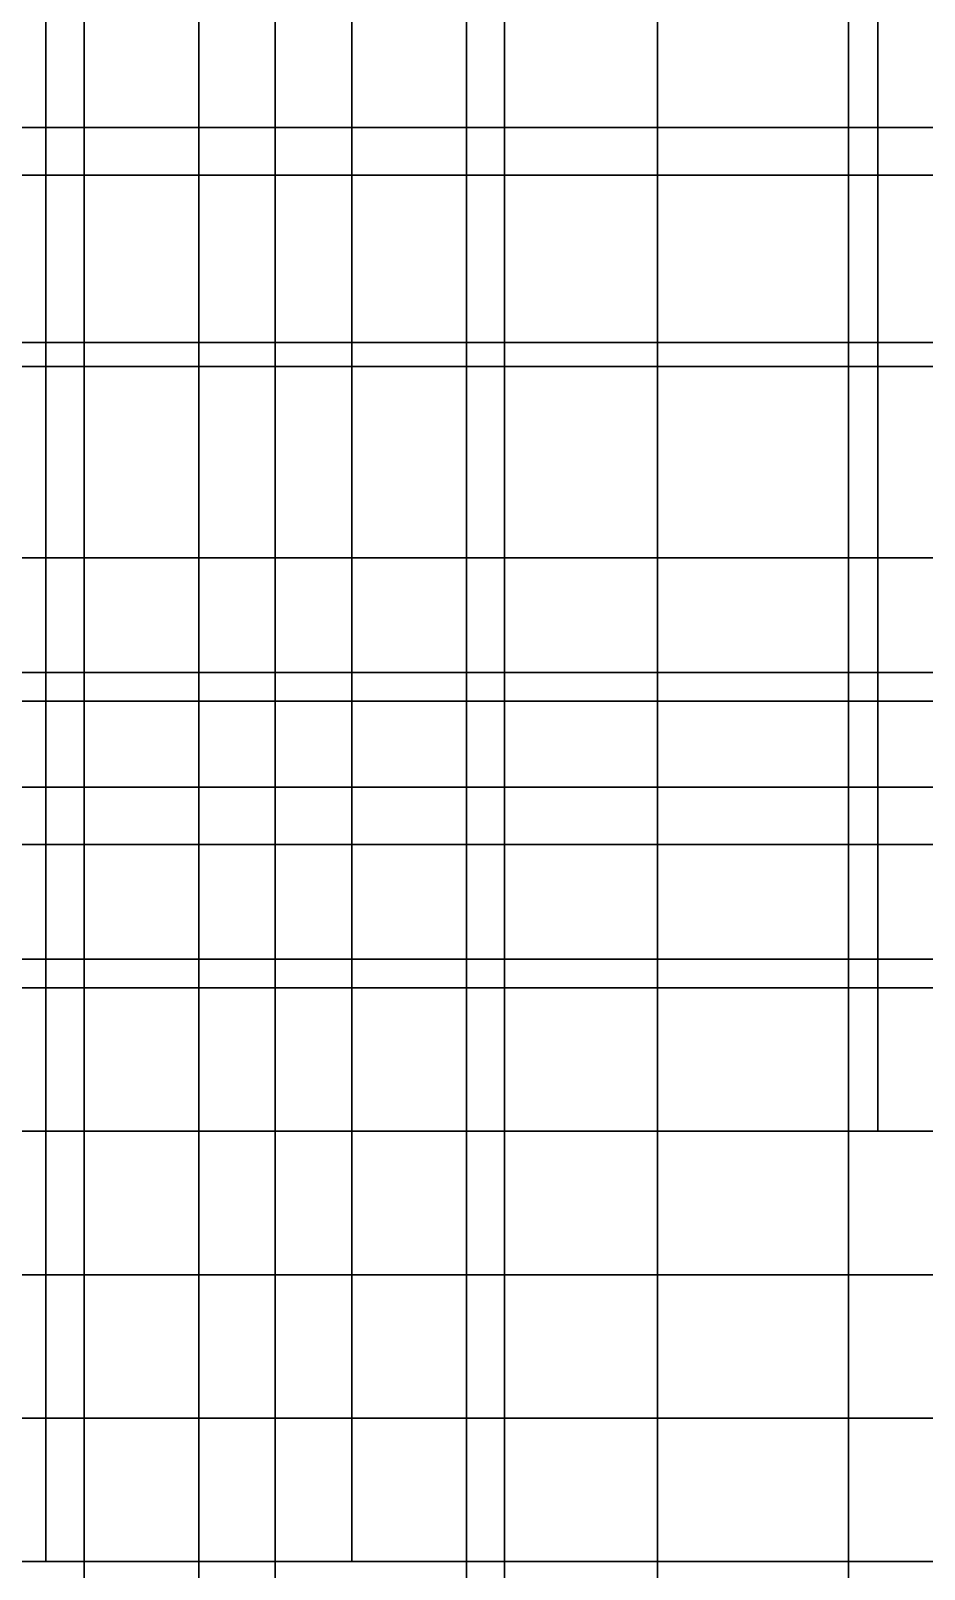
# Model space of a CAD drawing. Extents: x -2.5 to 67.5, y -27.5 to 12.5.
# Drawn here: x 37.27 to 41.16, y -4.41 to 2.3 of the extents above; entities that cross this region are included whole.
import ezdxf

# ---------------------------------------------------------------- set-up
doc = ezdxf.new("R2010")
doc.units = 0
for name, color, linetype in [('M0', 13, 'CONTINUOUS'), ('M1', 11, 'CONTINUOUS'), ('M2', 15, 'CONTINUOUS')]:
    doc.layers.add(name, color=color, linetype=linetype)

msp = doc.modelspace()

# ---------------------------------------------------------------- linework, layer by layer
at = {"layer": 'M0', "color": 135}
for points in [[(36.875, 1.875), (36.875, 3.75), (38.333, 3.75), (38.333, 1.875)], [(36.875, 3.75, 1), (36.875, 1.875, 1), (38.333, 1.875, 1), (38.333, 3.75, 1)], [(38.333, 1.875), (38.333, 3.75), (38.333, 3.75, 1), (38.333, 1.875, 1)], [(38.333, 3.75), (38.333, 1.875), (38.333, 1.875, 1), (38.333, 3.75, 1)], [(38.333, 1.875), (38.333, 3.75), (40, 3.75), (40, 1.875)], [(38.333, 3.75, 1), (38.333, 1.875, 1), (40, 1.875, 1), (40, 3.75, 1)], [(40, 1.875), (40, 3.75), (40, 3.75, 1), (40, 1.875, 1)], [(40, 3.75), (40, 1.875), (40, 1.875, 1), (40, 3.75, 1)], [(40, 1.875), (40, 3.75), (41.667, 3.75), (41.667, 1.875)], [(40, 3.75, 1), (40, 1.875, 1), (41.667, 1.875, 1), (41.667, 3.75, 1)], [(37.5, 0.9375), (36.25, 0.9375), (36.25, 2.8125), (37.5, 2.8125)], [(36.25, 0.9375, 1), (37.5, 0.9375, 1), (37.5, 2.8125, 1), (36.25, 2.8125, 1)], [(37.5, 0.9375, 1), (37.5, 0.9375), (37.5, 2.8125), (37.5, 2.8125, 1)], [(37.5, 0.9375), (37.5, 0.9375, 1), (37.5, 2.8125, 1), (37.5, 2.8125)], [(39.167, 0.9375), (37.5, 0.9375), (37.5, 2.8125), (39.167, 2.8125)], [(37.5, 0.9375, 1), (39.167, 0.9375, 1), (39.167, 2.8125, 1), (37.5, 2.8125, 1)], [(39.167, 0.9375, 1), (39.167, 0.9375), (39.167, 2.8125), (39.167, 2.8125, 1)], [(39.167, 0.9375), (39.167, 0.9375, 1), (39.167, 2.8125, 1), (39.167, 2.8125)], [(40.833, 0.9375), (39.167, 0.9375), (39.167, 2.8125), (40.833, 2.8125)], [(39.167, 0.9375, 1), (40.833, 0.9375, 1), (40.833, 2.8125, 1), (39.167, 2.8125, 1)], [(40.833, 0.9375, 1), (40.833, 0.9375), (40.833, 2.8125), (40.833, 2.8125, 1)], [(40.833, 0.9375), (40.833, 0.9375, 1), (40.833, 2.8125, 1), (40.833, 2.8125)], [(42.5, 0.9375), (40.833, 0.9375), (40.833, 2.8125), (42.5, 2.8125)], [(40.833, 0.9375, 1), (42.5, 0.9375, 1), (42.5, 2.8125, 1), (40.833, 2.8125, 1)], [(36.875, 1.875), (36.875, 1.875, 1), (38.333, 1.875, 1), (38.333, 1.875)], [(36.875, 0), (36.875, 1.875), (38.333, 1.875), (38.333, 0)], [(36.875, 1.875, 1), (36.875, 0, 1), (38.333, 0, 1), (38.333, 1.875, 1)], [(36.875, 1.875, 1), (36.875, 1.875), (38.333, 1.875), (38.333, 1.875, 1)], [(38.333, 0), (38.333, 1.875), (38.333, 1.875, 1), (38.333, 0, 1)], [(38.333, 1.875), (38.333, 0), (38.333, 0, 1), (38.333, 1.875, 1)], [(38.333, 1.875), (38.333, 1.875, 1), (40, 1.875, 1), (40, 1.875)], [(38.333, 0), (38.333, 1.875), (40, 1.875), (40, 0)], [(38.333, 1.875, 1), (38.333, 0, 1), (40, 0, 1), (40, 1.875, 1)], [(38.333, 1.875, 1), (38.333, 1.875), (40, 1.875), (40, 1.875, 1)], [(40, 0), (40, 1.875), (40, 1.875, 1), (40, 0, 1)], [(40, 1.875), (40, 0), (40, 0, 1), (40, 1.875, 1)], [(40, 1.875), (40, 1.875, 1), (41.667, 1.875, 1), (41.667, 1.875)], [(40, 0), (40, 1.875), (41.667, 1.875), (41.667, 0)], [(40, 1.875, 1), (40, 0, 1), (41.667, 0, 1), (41.667, 1.875, 1)], [(40, 1.875, 1), (40, 1.875), (41.667, 1.875), (41.667, 1.875, 1)], [(37.5, 0.9375), (36.25, 0.9375), (36.25, 0.9375, 1), (37.5, 0.9375, 1)], [(37.5, -0.625), (36.25, -0.625), (36.25, 0.9375), (37.5, 0.9375)], [(36.25, -0.625, 1), (37.5, -0.625, 1), (37.5, 0.9375, 1), (36.25, 0.9375, 1)], [(36.25, 0.9375), (37.5, 0.9375), (37.5, 0.9375, 1), (36.25, 0.9375, 1)], [(37.5, -0.625, 1), (37.5, -0.625), (37.5, 0.9375), (37.5, 0.9375, 1)], [(39.167, 0.9375), (37.5, 0.9375), (37.5, 0.9375, 1), (39.167, 0.9375, 1)], [(37.5, -0.625), (37.5, -0.625, 1), (37.5, 0.9375, 1), (37.5, 0.9375)], [(39.167, -0.625), (37.5, -0.625), (37.5, 0.9375), (39.167, 0.9375)], [(37.5, -0.625, 1), (39.167, -0.625, 1), (39.167, 0.9375, 1), (37.5, 0.9375, 1)], [(37.5, 0.9375), (39.167, 0.9375), (39.167, 0.9375, 1), (37.5, 0.9375, 1)], [(39.167, -0.625, 1), (39.167, -0.625), (39.167, 0.9375), (39.167, 0.9375, 1)], [(40.833, 0.9375), (39.167, 0.9375), (39.167, 0.9375, 1), (40.833, 0.9375, 1)], [(39.167, -0.625), (39.167, -0.625, 1), (39.167, 0.9375, 1), (39.167, 0.9375)], [(40.833, -0.625), (39.167, -0.625), (39.167, 0.9375), (40.833, 0.9375)], [(39.167, -0.625, 1), (40.833, -0.625, 1), (40.833, 0.9375, 1), (39.167, 0.9375, 1)], [(39.167, 0.9375), (40.833, 0.9375), (40.833, 0.9375, 1), (39.167, 0.9375, 1)], [(40.833, -0.625, 1), (40.833, -0.625), (40.833, 0.9375), (40.833, 0.9375, 1)], [(42.5, 0.9375), (40.833, 0.9375), (40.833, 0.9375, 1), (42.5, 0.9375, 1)], [(40.833, -0.625), (40.833, -0.625, 1), (40.833, 0.9375, 1), (40.833, 0.9375)], [(42.5, -0.625), (40.833, -0.625), (40.833, 0.9375), (42.5, 0.9375)], [(40.833, -0.625, 1), (42.5, -0.625, 1), (42.5, 0.9375, 1), (40.833, 0.9375, 1)], [(40.833, 0.9375), (42.5, 0.9375), (42.5, 0.9375, 1), (40.833, 0.9375, 1)], [(36.875, 0), (36.875, 0, 1), (38.333, 0, 1), (38.333, 0)], [(36.875, -1.25), (36.875, 0), (38.333, 0), (38.333, -1.25)], [(36.875, 0, 1), (36.875, -1.25, 1), (38.333, -1.25, 1), (38.333, 0, 1)], [(36.875, 0, 1), (36.875, 0), (38.333, 0), (38.333, 0, 1)], [(38.333, -1.25), (38.333, 0), (38.333, 0, 1), (38.333, -1.25, 1)], [(38.333, 0), (38.333, -1.25), (38.333, -1.25, 1), (38.333, 0, 1)], [(38.333, 0), (38.333, 0, 1), (40, 0, 1), (40, 0)], [(38.333, -1.25), (38.333, 0), (40, 0), (40, -1.25)], [(38.333, 0, 1), (38.333, -1.25, 1), (40, -1.25, 1), (40, 0, 1)], [(38.333, 0, 1), (38.333, 0), (40, 0), (40, 0, 1)], [(40, -1.25), (40, 0), (40, 0, 1), (40, -1.25, 1)], [(40, 0), (40, -1.25), (40, -1.25, 1), (40, 0, 1)], [(40, 0), (40, 0, 1), (41.667, 0, 1), (41.667, 0)], [(40, -1.25), (40, 0), (41.667, 0), (41.667, -1.25)], [(40, 0, 1), (40, -1.25, 1), (41.667, -1.25, 1), (41.667, 0, 1)], [(40, 0, 1), (40, 0), (41.667, 0), (41.667, 0, 1)], [(37.5, -0.625), (36.25, -0.625), (36.25, -0.625, 1), (37.5, -0.625, 1)], [(37.5, -1.875), (36.25, -1.875), (36.25, -0.625), (37.5, -0.625)], [(36.25, -1.875, 1), (37.5, -1.875, 1), (37.5, -0.625, 1), (36.25, -0.625, 1)], [(36.25, -0.625), (37.5, -0.625), (37.5, -0.625, 1), (36.25, -0.625, 1)], [(37.5, -1.875, 1), (37.5, -1.875), (37.5, -0.625), (37.5, -0.625, 1)], [(39.167, -0.625), (37.5, -0.625), (37.5, -0.625, 1), (39.167, -0.625, 1)], [(37.5, -1.875), (37.5, -1.875, 1), (37.5, -0.625, 1), (37.5, -0.625)], [(39.167, -1.875), (37.5, -1.875), (37.5, -0.625), (39.167, -0.625)], [(37.5, -1.875, 1), (39.167, -1.875, 1), (39.167, -0.625, 1), (37.5, -0.625, 1)], [(37.5, -0.625), (39.167, -0.625), (39.167, -0.625, 1), (37.5, -0.625, 1)], [(39.167, -1.875, 1), (39.167, -1.875), (39.167, -0.625), (39.167, -0.625, 1)], [(40.833, -0.625), (39.167, -0.625), (39.167, -0.625, 1), (40.833, -0.625, 1)], [(39.167, -1.875), (39.167, -1.875, 1), (39.167, -0.625, 1), (39.167, -0.625)], [(40.833, -1.875), (39.167, -1.875), (39.167, -0.625), (40.833, -0.625)], [(39.167, -1.875, 1), (40.833, -1.875, 1), (40.833, -0.625, 1), (39.167, -0.625, 1)], [(39.167, -0.625), (40.833, -0.625), (40.833, -0.625, 1), (39.167, -0.625, 1)], [(40.833, -1.875, 1), (40.833, -1.875), (40.833, -0.625), (40.833, -0.625, 1)], [(42.5, -0.625), (40.833, -0.625), (40.833, -0.625, 1), (42.5, -0.625, 1)], [(40.833, -1.875), (40.833, -1.875, 1), (40.833, -0.625, 1), (40.833, -0.625)], [(42.5, -1.875), (40.833, -1.875), (40.833, -0.625), (42.5, -0.625)], [(40.833, -1.875, 1), (42.5, -1.875, 1), (42.5, -0.625, 1), (40.833, -0.625, 1)], [(40.833, -0.625), (42.5, -0.625), (42.5, -0.625, 1), (40.833, -0.625, 1)], [(36.875, -1.25), (36.875, -1.25, 1), (38.333, -1.25, 1), (38.333, -1.25)], [(36.875, -2.5), (36.875, -1.25), (38.333, -1.25), (38.333, -2.5)], [(36.875, -1.25, 1), (36.875, -2.5, 1), (38.333, -2.5, 1), (38.333, -1.25, 1)], [(36.875, -1.25, 1), (36.875, -1.25), (38.333, -1.25), (38.333, -1.25, 1)], [(38.333, -2.5), (38.333, -1.25), (38.333, -1.25, 1), (38.333, -2.5, 1)], [(38.333, -1.25), (38.333, -2.5), (38.333, -2.5, 1), (38.333, -1.25, 1)], [(38.333, -1.25), (38.333, -1.25, 1), (40, -1.25, 1), (40, -1.25)], [(38.333, -2.5), (38.333, -1.25), (40, -1.25), (40, -2.5)], [(38.333, -1.25, 1), (38.333, -2.5, 1), (40, -2.5, 1), (40, -1.25, 1)], [(38.333, -1.25, 1), (38.333, -1.25), (40, -1.25), (40, -1.25, 1)], [(40, -2.5), (40, -1.25), (40, -1.25, 1), (40, -2.5, 1)], [(40, -1.25), (40, -2.5), (40, -2.5, 1), (40, -1.25, 1)], [(40, -1.25), (40, -1.25, 1), (41.667, -1.25, 1), (41.667, -1.25)], [(40, -2.5), (40, -1.25), (41.667, -1.25), (41.667, -2.5)], [(40, -1.25, 1), (40, -2.5, 1), (41.667, -2.5, 1), (41.667, -1.25, 1)], [(40, -1.25, 1), (40, -1.25), (41.667, -1.25), (41.667, -1.25, 1)], [(37.5, -1.875), (36.25, -1.875), (36.25, -1.875, 1), (37.5, -1.875, 1)], [(37.5, -3.125), (36.25, -3.125), (36.25, -1.875), (37.5, -1.875)], [(36.25, -3.125, 1), (37.5, -3.125, 1), (37.5, -1.875, 1), (36.25, -1.875, 1)], [(36.25, -1.875), (37.5, -1.875), (37.5, -1.875, 1), (36.25, -1.875, 1)], [(37.5, -3.125, 1), (37.5, -3.125), (37.5, -1.875), (37.5, -1.875, 1)], [(39.167, -1.875), (37.5, -1.875), (37.5, -1.875, 1), (39.167, -1.875, 1)], [(37.5, -3.125), (37.5, -3.125, 1), (37.5, -1.875, 1), (37.5, -1.875)], [(39.167, -3.125), (37.5, -3.125), (37.5, -1.875), (39.167, -1.875)], [(37.5, -3.125, 1), (39.167, -3.125, 1), (39.167, -1.875, 1), (37.5, -1.875, 1)], [(37.5, -1.875), (39.167, -1.875), (39.167, -1.875, 1), (37.5, -1.875, 1)], [(39.167, -3.125, 1), (39.167, -3.125), (39.167, -1.875), (39.167, -1.875, 1)], [(40.833, -1.875), (39.167, -1.875), (39.167, -1.875, 1), (40.833, -1.875, 1)], [(39.167, -3.125), (39.167, -3.125, 1), (39.167, -1.875, 1), (39.167, -1.875)], [(40.833, -3.125), (39.167, -3.125), (39.167, -1.875), (40.833, -1.875)], [(39.167, -3.125, 1), (40.833, -3.125, 1), (40.833, -1.875, 1), (39.167, -1.875, 1)], [(39.167, -1.875), (40.833, -1.875), (40.833, -1.875, 1), (39.167, -1.875, 1)], [(40.833, -3.125, 1), (40.833, -3.125), (40.833, -1.875), (40.833, -1.875, 1)], [(42.5, -1.875), (40.833, -1.875), (40.833, -1.875, 1), (42.5, -1.875, 1)], [(40.833, -3.125), (40.833, -3.125, 1), (40.833, -1.875, 1), (40.833, -1.875)], [(42.5, -3.125), (40.833, -3.125), (40.833, -1.875), (42.5, -1.875)], [(40.833, -3.125, 1), (42.5, -3.125, 1), (42.5, -1.875, 1), (40.833, -1.875, 1)], [(40.833, -1.875), (42.5, -1.875), (42.5, -1.875, 1), (40.833, -1.875, 1)], [(36.875, -2.5), (36.875, -2.5, 1), (38.333, -2.5, 1), (38.333, -2.5)], [(36.875, -3.75), (36.875, -2.5), (38.333, -2.5), (38.333, -3.75)], [(36.875, -2.5, 1), (36.875, -3.75, 1), (38.333, -3.75, 1), (38.333, -2.5, 1)], [(36.875, -2.5, 1), (36.875, -2.5), (38.333, -2.5), (38.333, -2.5, 1)], [(38.333, -3.75), (38.333, -2.5), (38.333, -2.5, 1), (38.333, -3.75, 1)], [(38.333, -2.5), (38.333, -3.75), (38.333, -3.75, 1), (38.333, -2.5, 1)], [(38.333, -2.5), (38.333, -2.5, 1), (40, -2.5, 1), (40, -2.5)], [(38.333, -3.75), (38.333, -2.5), (40, -2.5), (40, -3.75)], [(38.333, -2.5, 1), (38.333, -3.75, 1), (40, -3.75, 1), (40, -2.5, 1)], [(38.333, -2.5, 1), (38.333, -2.5), (40, -2.5), (40, -2.5, 1)], [(40, -3.75), (40, -2.5), (40, -2.5, 1), (40, -3.75, 1)], [(40, -2.5), (40, -3.75), (40, -3.75, 1), (40, -2.5, 1)], [(40, -2.5), (40, -2.5, 1), (41.667, -2.5, 1), (41.667, -2.5)], [(40, -3.75), (40, -2.5), (41.667, -2.5), (41.667, -3.75)], [(40, -2.5, 1), (40, -3.75, 1), (41.667, -3.75, 1), (41.667, -2.5, 1)], [(40, -2.5, 1), (40, -2.5), (41.667, -2.5), (41.667, -2.5, 1)], [(37.5, -3.125), (36.25, -3.125), (36.25, -3.125, 1), (37.5, -3.125, 1)], [(37.5, -4.375), (36.25, -4.375), (36.25, -3.125), (37.5, -3.125)], [(36.25, -4.375, 1), (37.5, -4.375, 1), (37.5, -3.125, 1), (36.25, -3.125, 1)], [(36.25, -3.125), (37.5, -3.125), (37.5, -3.125, 1), (36.25, -3.125, 1)], [(37.5, -4.375, 1), (37.5, -4.375), (37.5, -3.125), (37.5, -3.125, 1)], [(39.167, -3.125), (37.5, -3.125), (37.5, -3.125, 1), (39.167, -3.125, 1)], [(37.5, -4.375), (37.5, -4.375, 1), (37.5, -3.125, 1), (37.5, -3.125)], [(39.167, -4.375), (37.5, -4.375), (37.5, -3.125), (39.167, -3.125)], [(37.5, -4.375, 1), (39.167, -4.375, 1), (39.167, -3.125, 1), (37.5, -3.125, 1)], [(37.5, -3.125), (39.167, -3.125), (39.167, -3.125, 1), (37.5, -3.125, 1)], [(39.167, -4.375, 1), (39.167, -4.375), (39.167, -3.125), (39.167, -3.125, 1)], [(40.833, -3.125), (39.167, -3.125), (39.167, -3.125, 1), (40.833, -3.125, 1)], [(39.167, -4.375), (39.167, -4.375, 1), (39.167, -3.125, 1), (39.167, -3.125)], [(40.833, -4.375), (39.167, -4.375), (39.167, -3.125), (40.833, -3.125)], [(39.167, -4.375, 1), (40.833, -4.375, 1), (40.833, -3.125, 1), (39.167, -3.125, 1)], [(39.167, -3.125), (40.833, -3.125), (40.833, -3.125, 1), (39.167, -3.125, 1)], [(40.833, -4.375, 1), (40.833, -4.375), (40.833, -3.125), (40.833, -3.125, 1)], [(42.5, -3.125), (40.833, -3.125), (40.833, -3.125, 1), (42.5, -3.125, 1)], [(40.833, -4.375), (40.833, -4.375, 1), (40.833, -3.125, 1), (40.833, -3.125)], [(42.5, -4.375), (40.833, -4.375), (40.833, -3.125), (42.5, -3.125)], [(40.833, -4.375, 1), (42.5, -4.375, 1), (42.5, -3.125, 1), (40.833, -3.125, 1)], [(40.833, -3.125), (42.5, -3.125), (42.5, -3.125, 1), (40.833, -3.125, 1)], [(36.875, -3.75), (36.875, -3.75, 1), (38.333, -3.75, 1), (38.333, -3.75)], [(36.875, -5), (36.875, -3.75), (38.333, -3.75), (38.333, -5)], [(36.875, -3.75, 1), (36.875, -5, 1), (38.333, -5, 1), (38.333, -3.75, 1)], [(36.875, -3.75, 1), (36.875, -3.75), (38.333, -3.75), (38.333, -3.75, 1)], [(38.333, -5), (38.333, -3.75), (38.333, -3.75, 1), (38.333, -5, 1)], [(38.333, -3.75), (38.333, -5), (38.333, -5, 1), (38.333, -3.75, 1)], [(38.333, -3.75), (38.333, -3.75, 1), (40, -3.75, 1), (40, -3.75)], [(38.333, -5), (38.333, -3.75), (40, -3.75), (40, -5)], [(38.333, -3.75, 1), (38.333, -5, 1), (40, -5, 1), (40, -3.75, 1)], [(38.333, -3.75, 1), (38.333, -3.75), (40, -3.75), (40, -3.75, 1)], [(40, -5), (40, -3.75), (40, -3.75, 1), (40, -5, 1)], [(40, -3.75), (40, -5), (40, -5, 1), (40, -3.75, 1)], [(40, -3.75), (40, -3.75, 1), (41.667, -3.75, 1), (41.667, -3.75)], [(40, -5), (40, -3.75), (41.667, -3.75), (41.667, -5)], [(40, -3.75, 1), (40, -5, 1), (41.667, -5, 1), (41.667, -3.75, 1)], [(40, -3.75, 1), (40, -3.75), (41.667, -3.75), (41.667, -3.75, 1)], [(37.5, -4.375), (36.25, -4.375), (36.25, -4.375, 1), (37.5, -4.375, 1)], [(37.5, -5.625), (36.25, -5.625), (36.25, -4.375), (37.5, -4.375)], [(36.25, -5.625, 1), (37.5, -5.625, 1), (37.5, -4.375, 1), (36.25, -4.375, 1)], [(36.25, -4.375), (37.5, -4.375), (37.5, -4.375, 1), (36.25, -4.375, 1)], [(37.5, -5.625, 1), (37.5, -5.625), (37.5, -4.375), (37.5, -4.375, 1)], [(39.167, -4.375), (37.5, -4.375), (37.5, -4.375, 1), (39.167, -4.375, 1)], [(37.5, -5.625), (37.5, -5.625, 1), (37.5, -4.375, 1), (37.5, -4.375)], [(39.167, -5.625), (37.5, -5.625), (37.5, -4.375), (39.167, -4.375)], [(37.5, -5.625, 1), (39.167, -5.625, 1), (39.167, -4.375, 1), (37.5, -4.375, 1)], [(37.5, -4.375), (39.167, -4.375), (39.167, -4.375, 1), (37.5, -4.375, 1)], [(39.167, -5.625, 1), (39.167, -5.625), (39.167, -4.375), (39.167, -4.375, 1)], [(40.833, -4.375), (39.167, -4.375), (39.167, -4.375, 1), (40.833, -4.375, 1)], [(39.167, -5.625), (39.167, -5.625, 1), (39.167, -4.375, 1), (39.167, -4.375)], [(40.833, -5.625), (39.167, -5.625), (39.167, -4.375), (40.833, -4.375)], [(39.167, -5.625, 1), (40.833, -5.625, 1), (40.833, -4.375, 1), (39.167, -4.375, 1)], [(39.167, -4.375), (40.833, -4.375), (40.833, -4.375, 1), (39.167, -4.375, 1)], [(40.833, -5.625, 1), (40.833, -5.625), (40.833, -4.375), (40.833, -4.375, 1)], [(42.5, -4.375), (40.833, -4.375), (40.833, -4.375, 1), (42.5, -4.375, 1)], [(40.833, -5.625), (40.833, -5.625, 1), (40.833, -4.375, 1), (40.833, -4.375)], [(42.5, -5.625), (40.833, -5.625), (40.833, -4.375), (42.5, -4.375)], [(40.833, -5.625, 1), (42.5, -5.625, 1), (42.5, -4.375, 1), (40.833, -4.375, 1)], [(40.833, -4.375), (42.5, -4.375), (42.5, -4.375, 1), (40.833, -4.375, 1)]]:
    msp.add_3dface(points, dxfattribs=at)
at = {"layer": 'M1', "color": 10}
for points in [[(36.667, 1.667, 1.75), (36.667, 3.333, 1.75), (38, 3.333, 1.75), (38, 1.667, 1.75)], [(36.667, 3.333, 3), (36.667, 1.667, 3), (38, 1.667, 3), (38, 3.333, 3)], [(38, 1.667, 1.75), (38, 3.333, 1.75), (38, 3.333, 3), (38, 1.667, 3)], [(38, 3.333, 1.75), (38, 1.667, 1.75), (38, 1.667, 3), (38, 3.333, 3)], [(38, 1.667, 1.75), (38, 3.333, 1.75), (39.333, 3.333, 1.75), (39.333, 1.667, 1.75)], [(38, 3.333, 3), (38, 1.667, 3), (39.333, 1.667, 3), (39.333, 3.333, 3)], [(39.333, 1.667, 1.75), (39.333, 3.333, 1.75), (39.333, 3.333, 3), (39.333, 1.667, 3)], [(39.333, 3.333, 1.75), (39.333, 1.667, 1.75), (39.333, 1.667, 3), (39.333, 3.333, 3)], [(39.333, 1.667, 1.75), (39.333, 3.333, 1.75), (40.961, 3.333, 1.75), (40.961, 1.667, 1.75)], [(39.333, 3.333, 3), (39.333, 1.667, 3), (40.961, 1.667, 3), (40.961, 3.333, 3)], [(40.961, 1.667, 1.75), (40.961, 3.333, 1.75), (40.961, 3.333, 3), (40.961, 1.667, 3)], [(40.961, 3.333, 1.75), (40.961, 1.667, 1.75), (40.961, 1.667, 3), (40.961, 3.333, 3)], [(40.961, 1.667, 1.75), (40.961, 3.333, 1.75), (42.884, 3.333, 1.75), (42.884, 1.667, 1.75)], [(40.961, 3.333, 3), (40.961, 1.667, 3), (42.884, 1.667, 3), (42.884, 3.333, 3)], [(37.333, 0.8335, 1.75), (36, 0.8335, 1.75), (36, 2.5, 1.75), (37.333, 2.5, 1.75)], [(36, 0.8335, 3), (37.333, 0.8335, 3), (37.333, 2.5, 3), (36, 2.5, 3)], [(37.333, 0.8335, 3), (37.333, 0.8335, 1.75), (37.333, 2.5, 1.75), (37.333, 2.5, 3)], [(37.333, 0.8335, 1.75), (37.333, 0.8335, 3), (37.333, 2.5, 3), (37.333, 2.5, 1.75)], [(38.667, 0.8335, 1.75), (37.333, 0.8335, 1.75), (37.333, 2.5, 1.75), (38.667, 2.5, 1.75)], [(37.333, 0.8335, 3), (38.667, 0.8335, 3), (38.667, 2.5, 3), (37.333, 2.5, 3)], [(38.667, 0.8335, 3), (38.667, 0.8335, 1.75), (38.667, 2.5, 1.75), (38.667, 2.5, 3)], [(38.667, 0.8335, 1.75), (38.667, 0.8335, 3), (38.667, 2.5, 3), (38.667, 2.5, 1.75)], [(40, 0.8335, 1.75), (38.667, 0.8335, 1.75), (38.667, 2.5, 1.75), (40, 2.5, 1.75)], [(38.667, 0.8335, 3), (40, 0.8335, 3), (40, 2.5, 3), (38.667, 2.5, 3)], [(40, 0.8335, 3), (40, 0.8335, 1.75), (40, 2.5, 1.75), (40, 2.5, 3)], [(40, 0.8335, 1.75), (40, 0.8335, 3), (40, 2.5, 3), (40, 2.5, 1.75)], [(41.923, 0.8335, 1.75), (40, 0.8335, 1.75), (40, 2.5, 1.75), (41.923, 2.5, 1.75)], [(40, 0.8335, 3), (41.923, 0.8335, 3), (41.923, 2.5, 3), (40, 2.5, 3)], [(36.667, 1.667, 1.75), (36.667, 1.667, 3), (38, 1.667, 3), (38, 1.667, 1.75)], [(36.667, 0, 1.75), (36.667, 1.667, 1.75), (38, 1.667, 1.75), (38, 0, 1.75)], [(36.667, 1.667, 3), (36.667, 0, 3), (38, 0, 3), (38, 1.667, 3)], [(36.667, 1.667, 3), (36.667, 1.667, 1.75), (38, 1.667, 1.75), (38, 1.667, 3)], [(38, 0, 1.75), (38, 1.667, 1.75), (38, 1.667, 3), (38, 0, 3)], [(38, 1.667, 1.75), (38, 0, 1.75), (38, 0, 3), (38, 1.667, 3)], [(38, 1.667, 1.75), (38, 1.667, 3), (39.333, 1.667, 3), (39.333, 1.667, 1.75)], [(38, 0, 1.75), (38, 1.667, 1.75), (39.333, 1.667, 1.75), (39.333, 0, 1.75)], [(38, 1.667, 3), (38, 0, 3), (39.333, 0, 3), (39.333, 1.667, 3)], [(38, 1.667, 3), (38, 1.667, 1.75), (39.333, 1.667, 1.75), (39.333, 1.667, 3)], [(39.333, 0, 1.75), (39.333, 1.667, 1.75), (39.333, 1.667, 3), (39.333, 0, 3)], [(39.333, 1.667, 1.75), (39.333, 0, 1.75), (39.333, 0, 3), (39.333, 1.667, 3)], [(39.333, 1.667, 1.75), (39.333, 1.667, 3), (40.961, 1.667, 3), (40.961, 1.667, 1.75)], [(39.333, 0, 1.75), (39.333, 1.667, 1.75), (40.961, 1.667, 1.75), (40.961, 0, 1.75)], [(39.333, 1.667, 3), (39.333, 0, 3), (40.961, 0, 3), (40.961, 1.667, 3)], [(39.333, 1.667, 3), (39.333, 1.667, 1.75), (40.961, 1.667, 1.75), (40.961, 1.667, 3)], [(40.961, 0, 1.75), (40.961, 1.667, 1.75), (40.961, 1.667, 3), (40.961, 0, 3)], [(40.961, 1.667, 1.75), (40.961, 0, 1.75), (40.961, 0, 3), (40.961, 1.667, 3)], [(40.961, 1.667, 1.75), (40.961, 1.667, 3), (42.884, 1.667, 3), (42.884, 1.667, 1.75)], [(40.961, 0, 1.75), (40.961, 1.667, 1.75), (42.884, 1.667, 1.75), (42.884, 0, 1.75)], [(40.961, 1.667, 3), (40.961, 0, 3), (42.884, 0, 3), (42.884, 1.667, 3)], [(40.961, 1.667, 3), (40.961, 1.667, 1.75), (42.884, 1.667, 1.75), (42.884, 1.667, 3)], [(37.333, 0.8335, 1.75), (36, 0.8335, 1.75), (36, 0.8335, 3), (37.333, 0.8335, 3)], [(37.333, -0.5, 1.75), (36, -0.5, 1.75), (36, 0.8335, 1.75), (37.333, 0.8335, 1.75)], [(36, -0.5, 3), (37.333, -0.5, 3), (37.333, 0.8335, 3), (36, 0.8335, 3)], [(36, 0.8335, 1.75), (37.333, 0.8335, 1.75), (37.333, 0.8335, 3), (36, 0.8335, 3)], [(37.333, -0.5, 3), (37.333, -0.5, 1.75), (37.333, 0.8335, 1.75), (37.333, 0.8335, 3)], [(38.667, 0.8335, 1.75), (37.333, 0.8335, 1.75), (37.333, 0.8335, 3), (38.667, 0.8335, 3)], [(37.333, -0.5, 1.75), (37.333, -0.5, 3), (37.333, 0.8335, 3), (37.333, 0.8335, 1.75)], [(38.667, -0.5, 1.75), (37.333, -0.5, 1.75), (37.333, 0.8335, 1.75), (38.667, 0.8335, 1.75)], [(37.333, -0.5, 3), (38.667, -0.5, 3), (38.667, 0.8335, 3), (37.333, 0.8335, 3)], [(37.333, 0.8335, 1.75), (38.667, 0.8335, 1.75), (38.667, 0.8335, 3), (37.333, 0.8335, 3)], [(38.667, -0.5, 3), (38.667, -0.5, 1.75), (38.667, 0.8335, 1.75), (38.667, 0.8335, 3)], [(40, 0.8335, 1.75), (38.667, 0.8335, 1.75), (38.667, 0.8335, 3), (40, 0.8335, 3)], [(38.667, -0.5, 1.75), (38.667, -0.5, 3), (38.667, 0.8335, 3), (38.667, 0.8335, 1.75)], [(40, -0.5, 1.75), (38.667, -0.5, 1.75), (38.667, 0.8335, 1.75), (40, 0.8335, 1.75)], [(38.667, -0.5, 3), (40, -0.5, 3), (40, 0.8335, 3), (38.667, 0.8335, 3)], [(38.667, 0.8335, 1.75), (40, 0.8335, 1.75), (40, 0.8335, 3), (38.667, 0.8335, 3)], [(40, -0.5, 3), (40, -0.5, 1.75), (40, 0.8335, 1.75), (40, 0.8335, 3)], [(41.923, 0.8335, 1.75), (40, 0.8335, 1.75), (40, 0.8335, 3), (41.923, 0.8335, 3)], [(40, -0.5, 1.75), (40, -0.5, 3), (40, 0.8335, 3), (40, 0.8335, 1.75)], [(41.923, -0.5, 1.75), (40, -0.5, 1.75), (40, 0.8335, 1.75), (41.923, 0.8335, 1.75)], [(40, -0.5, 3), (41.923, -0.5, 3), (41.923, 0.8335, 3), (40, 0.8335, 3)], [(40, 0.8335, 1.75), (41.923, 0.8335, 1.75), (41.923, 0.8335, 3), (40, 0.8335, 3)], [(36.667, 0, 1.75), (36.667, 0, 3), (38, 0, 3), (38, 0, 1.75)], [(36.667, -1, 1.75), (36.667, 0, 1.75), (38, 0, 1.75), (38, -1, 1.75)], [(36.667, 0, 3), (36.667, -1, 3), (38, -1, 3), (38, 0, 3)], [(36.667, 0, 3), (36.667, 0, 1.75), (38, 0, 1.75), (38, 0, 3)], [(38, -1, 1.75), (38, 0, 1.75), (38, 0, 3), (38, -1, 3)], [(38, 0, 1.75), (38, -1, 1.75), (38, -1, 3), (38, 0, 3)], [(38, 0, 1.75), (38, 0, 3), (39.333, 0, 3), (39.333, 0, 1.75)], [(38, -1, 1.75), (38, 0, 1.75), (39.333, 0, 1.75), (39.333, -1, 1.75)], [(38, 0, 3), (38, -1, 3), (39.333, -1, 3), (39.333, 0, 3)], [(38, 0, 3), (38, 0, 1.75), (39.333, 0, 1.75), (39.333, 0, 3)], [(39.333, -1, 1.75), (39.333, 0, 1.75), (39.333, 0, 3), (39.333, -1, 3)], [(39.333, 0, 1.75), (39.333, -1, 1.75), (39.333, -1, 3), (39.333, 0, 3)], [(39.333, 0, 1.75), (39.333, 0, 3), (40.961, 0, 3), (40.961, 0, 1.75)], [(39.333, -1, 1.75), (39.333, 0, 1.75), (40.961, 0, 1.75), (40.961, -1, 1.75)], [(39.333, 0, 3), (39.333, -1, 3), (40.961, -1, 3), (40.961, 0, 3)], [(39.333, 0, 3), (39.333, 0, 1.75), (40.961, 0, 1.75), (40.961, 0, 3)], [(40.961, -1, 1.75), (40.961, 0, 1.75), (40.961, 0, 3), (40.961, -1, 3)], [(40.961, 0, 1.75), (40.961, -1, 1.75), (40.961, -1, 3), (40.961, 0, 3)], [(40.961, 0, 1.75), (40.961, 0, 3), (42.884, 0, 3), (42.884, 0, 1.75)], [(40.961, -1, 1.75), (40.961, 0, 1.75), (42.884, 0, 1.75), (42.884, -1, 1.75)], [(40.961, 0, 3), (40.961, -1, 3), (42.884, -1, 3), (42.884, 0, 3)], [(40.961, 0, 3), (40.961, 0, 1.75), (42.884, 0, 1.75), (42.884, 0, 3)], [(37.333, -0.5, 1.75), (36, -0.5, 1.75), (36, -0.5, 3), (37.333, -0.5, 3)], [(37.333, -1.75, 1.75), (36, -1.75, 1.75), (36, -0.5, 1.75), (37.333, -0.5, 1.75)], [(36, -1.75, 3), (37.333, -1.75, 3), (37.333, -0.5, 3), (36, -0.5, 3)], [(36, -0.5, 1.75), (37.333, -0.5, 1.75), (37.333, -0.5, 3), (36, -0.5, 3)], [(37.333, -1.75, 3), (37.333, -1.75, 1.75), (37.333, -0.5, 1.75), (37.333, -0.5, 3)], [(38.667, -0.5, 1.75), (37.333, -0.5, 1.75), (37.333, -0.5, 3), (38.667, -0.5, 3)], [(37.333, -1.75, 1.75), (37.333, -1.75, 3), (37.333, -0.5, 3), (37.333, -0.5, 1.75)], [(38.667, -1.75, 1.75), (37.333, -1.75, 1.75), (37.333, -0.5, 1.75), (38.667, -0.5, 1.75)], [(37.333, -1.75, 3), (38.667, -1.75, 3), (38.667, -0.5, 3), (37.333, -0.5, 3)], [(37.333, -0.5, 1.75), (38.667, -0.5, 1.75), (38.667, -0.5, 3), (37.333, -0.5, 3)], [(38.667, -1.75, 3), (38.667, -1.75, 1.75), (38.667, -0.5, 1.75), (38.667, -0.5, 3)], [(40, -0.5, 1.75), (38.667, -0.5, 1.75), (38.667, -0.5, 3), (40, -0.5, 3)], [(38.667, -1.75, 1.75), (38.667, -1.75, 3), (38.667, -0.5, 3), (38.667, -0.5, 1.75)], [(40, -1.75, 1.75), (38.667, -1.75, 1.75), (38.667, -0.5, 1.75), (40, -0.5, 1.75)], [(38.667, -1.75, 3), (40, -1.75, 3), (40, -0.5, 3), (38.667, -0.5, 3)], [(38.667, -0.5, 1.75), (40, -0.5, 1.75), (40, -0.5, 3), (38.667, -0.5, 3)], [(40, -1.75, 3), (40, -1.75, 1.75), (40, -0.5, 1.75), (40, -0.5, 3)], [(41.923, -0.5, 1.75), (40, -0.5, 1.75), (40, -0.5, 3), (41.923, -0.5, 3)], [(40, -1.75, 1.75), (40, -1.75, 3), (40, -0.5, 3), (40, -0.5, 1.75)], [(41.923, -1.75, 1.75), (40, -1.75, 1.75), (40, -0.5, 1.75), (41.923, -0.5, 1.75)], [(40, -1.75, 3), (41.923, -1.75, 3), (41.923, -0.5, 3), (40, -0.5, 3)], [(40, -0.5, 1.75), (41.923, -0.5, 1.75), (41.923, -0.5, 3), (40, -0.5, 3)], [(36.667, -1, 1.75), (36.667, -1, 3), (38, -1, 3), (38, -1, 1.75)], [(36.667, -2.5, 1.75), (36.667, -1, 1.75), (38, -1, 1.75), (38, -2.5, 1.75)], [(36.667, -1, 3), (36.667, -2.5, 3), (38, -2.5, 3), (38, -1, 3)], [(36.667, -1, 3), (36.667, -1, 1.75), (38, -1, 1.75), (38, -1, 3)], [(38, -2.5, 1.75), (38, -1, 1.75), (38, -1, 3), (38, -2.5, 3)], [(38, -1, 1.75), (38, -2.5, 1.75), (38, -2.5, 3), (38, -1, 3)], [(38, -1, 1.75), (38, -1, 3), (39.333, -1, 3), (39.333, -1, 1.75)], [(38, -2.5, 1.75), (38, -1, 1.75), (39.333, -1, 1.75), (39.333, -2.5, 1.75)], [(38, -1, 3), (38, -2.5, 3), (39.333, -2.5, 3), (39.333, -1, 3)], [(38, -1, 3), (38, -1, 1.75), (39.333, -1, 1.75), (39.333, -1, 3)], [(39.333, -2.5, 1.75), (39.333, -1, 1.75), (39.333, -1, 3), (39.333, -2.5, 3)], [(39.333, -1, 1.75), (39.333, -2.5, 1.75), (39.333, -2.5, 3), (39.333, -1, 3)], [(39.333, -1, 1.75), (39.333, -1, 3), (40.961, -1, 3), (40.961, -1, 1.75)], [(39.333, -2.5, 1.75), (39.333, -1, 1.75), (40.961, -1, 1.75), (40.961, -2.5, 1.75)], [(39.333, -1, 3), (39.333, -2.5, 3), (40.961, -2.5, 3), (40.961, -1, 3)], [(39.333, -1, 3), (39.333, -1, 1.75), (40.961, -1, 1.75), (40.961, -1, 3)], [(40.961, -2.5, 1.75), (40.961, -1, 1.75), (40.961, -1, 3), (40.961, -2.5, 3)], [(40.961, -1, 1.75), (40.961, -2.5, 1.75), (40.961, -2.5, 3), (40.961, -1, 3)], [(40.961, -1, 1.75), (40.961, -1, 3), (42.884, -1, 3), (42.884, -1, 1.75)], [(40.961, -2.5, 1.75), (40.961, -1, 1.75), (42.884, -1, 1.75), (42.884, -2.5, 1.75)], [(40.961, -1, 3), (40.961, -2.5, 3), (42.884, -2.5, 3), (42.884, -1, 3)], [(40.961, -1, 3), (40.961, -1, 1.75), (42.884, -1, 1.75), (42.884, -1, 3)], [(37.333, -1.75, 1.75), (36, -1.75, 1.75), (36, -1.75, 3), (37.333, -1.75, 3)], [(37.333, -3.125, 1.75), (36, -3.125, 1.75), (36, -1.75, 1.75), (37.333, -1.75, 1.75)], [(36, -3.125, 3), (37.333, -3.125, 3), (37.333, -1.75, 3), (36, -1.75, 3)], [(36, -1.75, 1.75), (37.333, -1.75, 1.75), (37.333, -1.75, 3), (36, -1.75, 3)], [(37.333, -3.125, 3), (37.333, -3.125, 1.75), (37.333, -1.75, 1.75), (37.333, -1.75, 3)], [(38.667, -1.75, 1.75), (37.333, -1.75, 1.75), (37.333, -1.75, 3), (38.667, -1.75, 3)], [(37.333, -3.125, 1.75), (37.333, -3.125, 3), (37.333, -1.75, 3), (37.333, -1.75, 1.75)], [(38.667, -3.125, 1.75), (37.333, -3.125, 1.75), (37.333, -1.75, 1.75), (38.667, -1.75, 1.75)], [(37.333, -3.125, 3), (38.667, -3.125, 3), (38.667, -1.75, 3), (37.333, -1.75, 3)], [(37.333, -1.75, 1.75), (38.667, -1.75, 1.75), (38.667, -1.75, 3), (37.333, -1.75, 3)], [(38.667, -3.125, 3), (38.667, -3.125, 1.75), (38.667, -1.75, 1.75), (38.667, -1.75, 3)], [(40, -1.75, 1.75), (38.667, -1.75, 1.75), (38.667, -1.75, 3), (40, -1.75, 3)], [(38.667, -3.125, 1.75), (38.667, -3.125, 3), (38.667, -1.75, 3), (38.667, -1.75, 1.75)], [(40, -3.125, 1.75), (38.667, -3.125, 1.75), (38.667, -1.75, 1.75), (40, -1.75, 1.75)], [(38.667, -3.125, 3), (40, -3.125, 3), (40, -1.75, 3), (38.667, -1.75, 3)], [(38.667, -1.75, 1.75), (40, -1.75, 1.75), (40, -1.75, 3), (38.667, -1.75, 3)], [(40, -3.125, 3), (40, -3.125, 1.75), (40, -1.75, 1.75), (40, -1.75, 3)], [(40, -1.75, 1.75), (41.923, -1.75, 1.75), (41.923, -1.75, 3), (40, -1.75, 3)], [(36.667, -2.5, 1.75), (36.667, -2.5, 3), (38, -2.5, 3), (38, -2.5, 1.75)], [(36.667, -3.75, 1.75), (36.667, -2.5, 1.75), (38, -2.5, 1.75), (38, -3.75, 1.75)], [(36.667, -2.5, 3), (36.667, -3.75, 3), (38, -3.75, 3), (38, -2.5, 3)], [(36.667, -2.5, 3), (36.667, -2.5, 1.75), (38, -2.5, 1.75), (38, -2.5, 3)], [(38, -3.75, 1.75), (38, -2.5, 1.75), (38, -2.5, 3), (38, -3.75, 3)], [(38, -2.5, 1.75), (38, -3.75, 1.75), (38, -3.75, 3), (38, -2.5, 3)], [(38, -2.5, 1.75), (38, -2.5, 3), (39.333, -2.5, 3), (39.333, -2.5, 1.75)], [(38, -3.75, 1.75), (38, -2.5, 1.75), (39.333, -2.5, 1.75), (39.333, -3.75, 1.75)], [(38, -2.5, 3), (38, -3.75, 3), (39.333, -3.75, 3), (39.333, -2.5, 3)], [(38, -2.5, 3), (38, -2.5, 1.75), (39.333, -2.5, 1.75), (39.333, -2.5, 3)], [(39.333, -3.75, 1.75), (39.333, -2.5, 1.75), (39.333, -2.5, 3), (39.333, -3.75, 3)], [(39.333, -2.5, 3), (39.333, -2.5, 1.75), (40.961, -2.5, 1.75), (40.961, -2.5, 3)], [(40.961, -2.5, 3), (40.961, -2.5, 1.75), (42.884, -2.5, 1.75), (42.884, -2.5, 3)], [(37.333, -3.125, 1.75), (36, -3.125, 1.75), (36, -3.125, 3), (37.333, -3.125, 3)], [(37.333, -4.375, 1.75), (36, -4.375, 1.75), (36, -3.125, 1.75), (37.333, -3.125, 1.75)], [(36, -4.375, 3), (37.333, -4.375, 3), (37.333, -3.125, 3), (36, -3.125, 3)], [(36, -3.125, 1.75), (37.333, -3.125, 1.75), (37.333, -3.125, 3), (36, -3.125, 3)], [(37.333, -4.375, 3), (37.333, -4.375, 1.75), (37.333, -3.125, 1.75), (37.333, -3.125, 3)], [(38.667, -3.125, 1.75), (37.333, -3.125, 1.75), (37.333, -3.125, 3), (38.667, -3.125, 3)], [(37.333, -4.375, 1.75), (37.333, -4.375, 3), (37.333, -3.125, 3), (37.333, -3.125, 1.75)], [(38.667, -4.375, 1.75), (37.333, -4.375, 1.75), (37.333, -3.125, 1.75), (38.667, -3.125, 1.75)], [(37.333, -4.375, 3), (38.667, -4.375, 3), (38.667, -3.125, 3), (37.333, -3.125, 3)], [(37.333, -3.125, 1.75), (38.667, -3.125, 1.75), (38.667, -3.125, 3), (37.333, -3.125, 3)], [(38.667, -4.375, 3), (38.667, -4.375, 1.75), (38.667, -3.125, 1.75), (38.667, -3.125, 3)], [(40, -3.125, 1.75), (38.667, -3.125, 1.75), (38.667, -3.125, 3), (40, -3.125, 3)], [(38.667, -4.375, 1.75), (38.667, -4.375, 3), (38.667, -3.125, 3), (38.667, -3.125, 1.75)], [(40, -4.375, 1.75), (38.667, -4.375, 1.75), (38.667, -3.125, 1.75), (40, -3.125, 1.75)], [(38.667, -4.375, 3), (40, -4.375, 3), (40, -3.125, 3), (38.667, -3.125, 3)], [(38.667, -3.125, 1.75), (40, -3.125, 1.75), (40, -3.125, 3), (38.667, -3.125, 3)], [(40, -4.375, 3), (40, -4.375, 1.75), (40, -3.125, 1.75), (40, -3.125, 3)], [(36.667, -3.75, 1.75), (36.667, -3.75, 3), (38, -3.75, 3), (38, -3.75, 1.75)], [(36.667, -5, 1.75), (36.667, -3.75, 1.75), (38, -3.75, 1.75), (38, -5, 1.75)], [(36.667, -3.75, 3), (36.667, -5, 3), (38, -5, 3), (38, -3.75, 3)], [(36.667, -3.75, 3), (36.667, -3.75, 1.75), (38, -3.75, 1.75), (38, -3.75, 3)], [(38, -5, 1.75), (38, -3.75, 1.75), (38, -3.75, 3), (38, -5, 3)], [(38, -3.75, 1.75), (38, -5, 1.75), (38, -5, 3), (38, -3.75, 3)], [(38, -3.75, 1.75), (38, -3.75, 3), (39.333, -3.75, 3), (39.333, -3.75, 1.75)], [(38, -5, 1.75), (38, -3.75, 1.75), (39.333, -3.75, 1.75), (39.333, -5, 1.75)], [(38, -3.75, 3), (38, -5, 3), (39.333, -5, 3), (39.333, -3.75, 3)], [(38, -3.75, 3), (38, -3.75, 1.75), (39.333, -3.75, 1.75), (39.333, -3.75, 3)], [(39.333, -5, 1.75), (39.333, -3.75, 1.75), (39.333, -3.75, 3), (39.333, -5, 3)], [(36, -4.375, 1.75), (37.333, -4.375, 1.75), (37.333, -4.375, 3), (36, -4.375, 3)], [(37.333, -4.375, 1.75), (38.667, -4.375, 1.75), (38.667, -4.375, 3), (37.333, -4.375, 3)], [(38.667, -4.375, 1.75), (40, -4.375, 1.75), (40, -4.375, 3), (38.667, -4.375, 3)]]:
    msp.add_3dface(points, dxfattribs=at)
at = {"layer": 'M2', "color": 182}
for points in [[(37.5, 0.8335, 4.5), (36.25, 0.8335, 4.5), (36.25, 2.5, 4.5), (37.5, 2.5, 4.5)], [(36.25, 0.8335, 6.25), (37.5, 0.8335, 6.25), (37.5, 2.5, 6.25), (36.25, 2.5, 6.25)], [(37.5, 0.8335, 6.25), (37.5, 0.8335, 4.5), (37.5, 2.5, 4.5), (37.5, 2.5, 6.25)], [(37.5, 0.8335, 4.5), (36.25, 0.8335, 4.5), (36.25, 0.8335, 6.25), (37.5, 0.8335, 6.25)], [(37.5, -0.625, 4.5), (36.25, -0.625, 4.5), (36.25, 0.8335, 4.5), (37.5, 0.8335, 4.5)], [(36.25, -0.625, 6.25), (37.5, -0.625, 6.25), (37.5, 0.8335, 6.25), (36.25, 0.8335, 6.25)], [(36.25, 0.8335, 4.5), (37.5, 0.8335, 4.5), (37.5, 0.8335, 6.25), (36.25, 0.8335, 6.25)], [(37.5, -0.625, 6.25), (37.5, -0.625, 4.5), (37.5, 0.8335, 4.5), (37.5, 0.8335, 6.25)], [(37.5, -0.625, 4.5), (36.25, -0.625, 4.5), (36.25, -0.625, 6.25), (37.5, -0.625, 6.25)], [(37.5, -1.875, 4.5), (36.25, -1.875, 4.5), (36.25, -0.625, 4.5), (37.5, -0.625, 4.5)], [(36.25, -1.875, 6.25), (37.5, -1.875, 6.25), (37.5, -0.625, 6.25), (36.25, -0.625, 6.25)], [(36.25, -0.625, 4.5), (37.5, -0.625, 4.5), (37.5, -0.625, 6.25), (36.25, -0.625, 6.25)], [(37.5, -1.875, 6.25), (37.5, -1.875, 4.5), (37.5, -0.625, 4.5), (37.5, -0.625, 6.25)], [(36.25, -1.875, 4.5), (37.5, -1.875, 4.5), (37.5, -1.875, 6.25), (36.25, -1.875, 6.25)]]:
    msp.add_3dface(points, dxfattribs=at)

doc.saveas('drawing.dxf')
